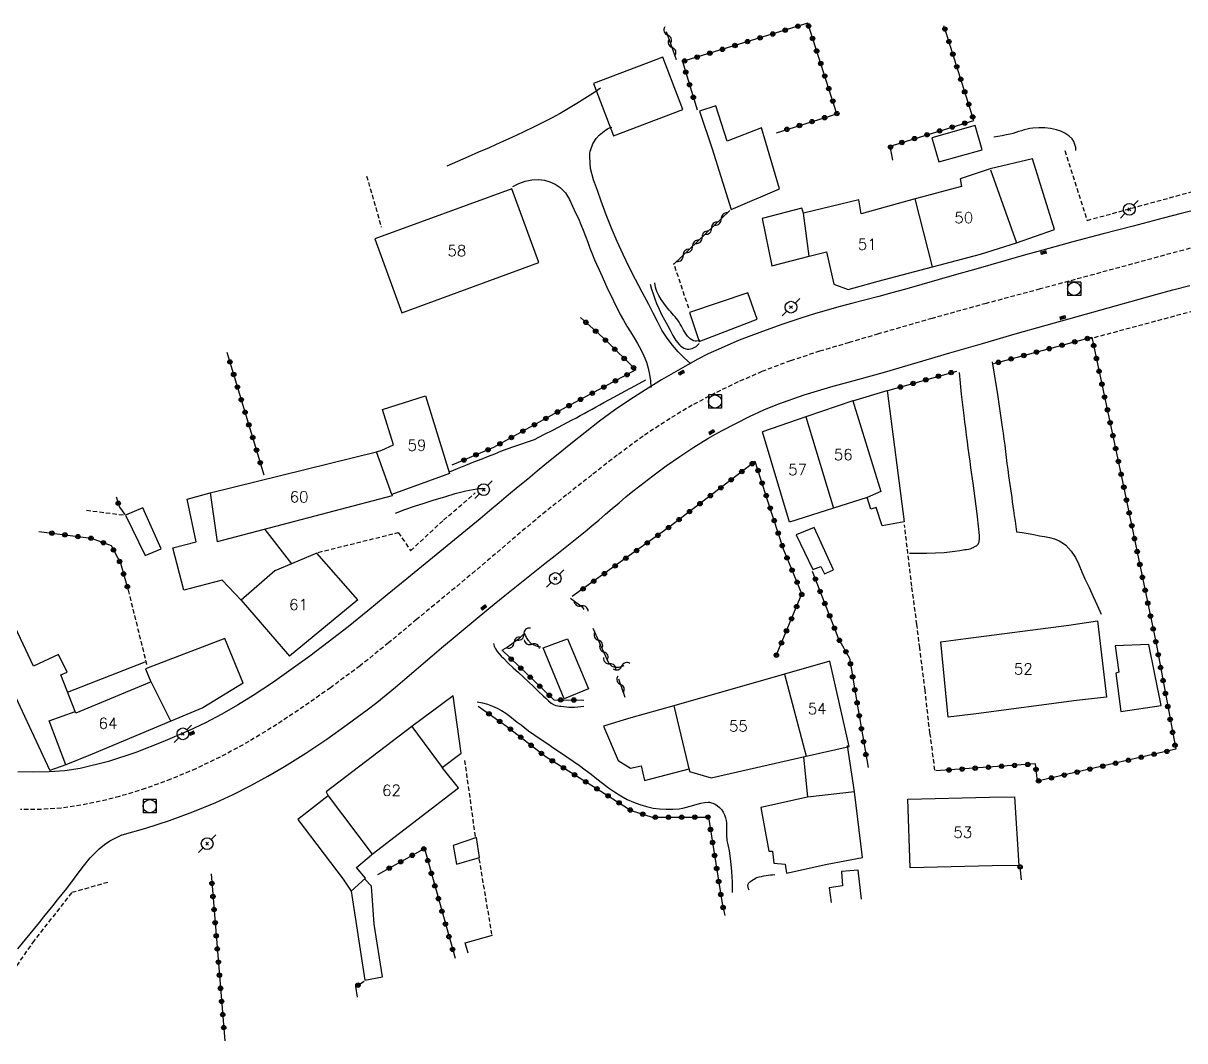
# Model space of a CAD drawing. Header units: millimetres. Extents: x 173000 to 174000, y 130000 to 131001.
# Drawn here: x 173174.1 to 173306.5, y 130869.3 to 130985.3 of the extents above; entities that cross this region are included whole.
import ezdxf
from ezdxf.enums import TextEntityAlignment as Align

# ---------------------------------------------------------------- set-up
doc = ezdxf.new("R2010")
doc.units = ezdxf.units.MM
doc.linetypes.add('DASHED', pattern=[0.75, 0.5, -0.25])
doc.layers.get('0').update_dxf_attribs({"linetype": 'CONTINUOUS'})
for name, color, linetype in [('W0001', 6, 'DASHED'), ('W0008', 7, 'CONTINUOUS'), ('W0014', 7, 'CONTINUOUS'), ('W0017', 7, 'CONTINUOUS'), ('W0101', 7, 'CONTINUOUS'), ('W0104', 1, 'CONTINUOUS'), ('W0112', 1, 'DASHED'), ('W0211', 2, 'CONTINUOUS'), ('W0214', 2, 'CONTINUOUS'), ('W0310', 3, 'CONTINUOUS'), ('W0322', 7, 'CONTINUOUS'), ('W0323', 7, 'CONTINUOUS'), ('W0401', 7, 'CONTINUOUS'), ('W0420', 7, 'CONTINUOUS'), ('W0473', 7, 'CONTINUOUS'), ('W0991', 7, 'CONTINUOUS'), ('W1102', 7, 'CONTINUOUS')]:
    doc.layers.add(name, color=color, linetype=linetype)
doc.styles.get("Standard").update_dxf_attribs({"font": 'romans.shx', "width": 0.85})

# ---------------------------------------------------------------- blocks, each defined once
blk = doc.blocks.new('T401')
for p, q in [((-0.3, 0.3), (0, 0.3)), ((-0.3, -0.25), (-0.3, 0.3)), ((-0.3, 0.15), (0, 0.15)), ((-0.3, 0), (0, 0)), ((0, 0.3), (0, -0.25)), ((-0.3, -0.15), (0, -0.15)), ((-0.3, -0.25), (-0.3, -0.3)), ((-0.3, -0.3), (0, -0.3)), ((0, -0.3), (0, -0.25))]:
    blk.add_line(p, q)
blk = doc.blocks.new('T473')
for p, q in [((-0.166667, 0.166667), (0.166667, -0.166667)), ((-0.166667, -0.166667), (0.166667, 0.166667)), ((0.500001, 0.500001), (1.000002, 1.000002)), ((-1.000002, -1.000002), (-0.500001, -0.500001))]:
    blk.add_line(p, q)
blk.add_ellipse((0, 0), major_axis=(0.471405, 0.471405), ratio=1, start_param=5.4977871438, end_param=11.780972451)
blk = doc.blocks.new('T420')
for p, q in [((0.75, 0.75), (-0.75, 0.75)), ((-0.75, 0.75), (-0.75, -0.75)), ((0.75, 0.75), (0.75, -0.75)), ((0.75, -0.75), (-0.75, -0.75))]:
    blk.add_line(p, q)
blk.add_ellipse((0, 0), major_axis=(-0.53, 0.53), ratio=1, start_param=3.926991, end_param=10.210176)
blk = doc.blocks.new('t323o')
at = {"color": 0, "linetype": 'Continuous'}
for radius in [0.25, 0.15]:
    blk.add_circle((0, 0), radius, dxfattribs=at)
blk = doc.blocks.new('t310o')
at = {"color": 0, "linetype": 'Continuous'}
for centre, start, end in [((-0.5, 0.38), 216.8699, 323.1304), ((0.5, -0.37), 36.8699, 143.1303)]:
    blk.add_arc(centre, 0.625, start, end, dxfattribs=at)
blk = doc.blocks.new('t322o')
at = {"color": 0, "linetype": 'Continuous'}
for radius in [0.25, 0.15]:
    blk.add_circle((0, 0), radius, dxfattribs=at)

msp = doc.modelspace()

# ---------------------------------------------------------------- linework, layer by layer
at = {"layer": 'W0001'}
msp.add_lwpolyline([(173311.49, 130960.82), (173306.38, 130959.45), (173301.28, 130958.06), (173296.18, 130956.68), (173290.03, 130955.01), (173283.87, 130953.36), (173277.72, 130951.66), (173271.59, 130949.89), (173268.25, 130948.9), (173264.9, 130947.91), (173261.57, 130946.83), (173258.3, 130945.59), (173255.61, 130944.41), (173252.96, 130943.14), (173250.38, 130941.75), (173247.85, 130940.26), (173244.78, 130938.24), (173241.83, 130936.06), (173238.93, 130933.81), (173236.06, 130931.54), (173234.29, 130930.14), (173232.54, 130928.71), (173230.81, 130927.26), (173229.09, 130925.8), (173227.37, 130924.34), (173225.65, 130922.88), (173223.92, 130921.43), (173222.18, 130919.99), (173218.96, 130917.34), (173215.76, 130914.67), (173212.51, 130912.05), (173209.16, 130909.56), (173206.12, 130907.43), (173203.02, 130905.37), (173199.85, 130903.42), (173196.57, 130901.65), (173193.79, 130900.32), (173190.94, 130899.12), (173188.04, 130898.06), (173185.09, 130897.16), (173182.91, 130896.61), (173180.7, 130896.16), (173178.46, 130895.84), (173176.21, 130895.68), (173173.83, 130895.69)], dxfattribs=at)
at = {"layer": 'W0008'}
msp.add_lwpolyline([(173173.51, 130879.81), (173174.92, 130881.52), (173175.45, 130882.16), (173175.97, 130882.8), (173176.49, 130883.45), (173177, 130884.1), (173177.52, 130884.75), (173178.04, 130885.39), (173178.55, 130886.04), (173179.08, 130886.68), (173179.96, 130887.83), (173180.83, 130889.01), (173181.75, 130890.16), (173182.79, 130891.19), (173183.38, 130891.67), (173184.01, 130892.09), (173184.68, 130892.46), (173185.37, 130892.77)], dxfattribs=at)
at = {"layer": 'W0014'}
for points in [[(173308.11, 130964.12), (173306.09, 130963.61), (173304.07, 130963.09), (173300.64, 130962.19), (173297.2, 130961.29), (173293.76, 130960.38), (173290.33, 130959.45), (173288.36, 130958.9), (173286.39, 130958.34), (173284.42, 130957.78), (173282.45, 130957.21), (173280.48, 130956.65), (173278.52, 130956.08), (173276.55, 130955.52), (173274.57, 130954.96), (173273.11, 130954.56), (173271.64, 130954.17), (173270.17, 130953.78), (173268.7, 130953.4), (173267.23, 130953.01), (173265.77, 130952.6), (173264.31, 130952.18), (173262.85, 130951.72), (173260.46, 130950.92), (173258.09, 130950.07), (173255.73, 130949.16), (173253.41, 130948.17), (173252.21, 130947.61), (173251.03, 130947), (173249.87, 130946.36), (173248.72, 130945.71), (173246.88, 130944.64), (173245.06, 130943.53), (173243.27, 130942.39), (173241.5, 130941.2), (173239.81, 130939.96), (173238.16, 130938.67), (173236.53, 130937.35), (173234.91, 130936.03), (173233.81, 130935.14), (173232.71, 130934.24), (173231.62, 130933.34), (173230.54, 130932.44), (173229.45, 130931.53), (173228.37, 130930.63), (173227.28, 130929.72), (173226.19, 130928.82), (173224.1, 130927.1), (173222.02, 130925.38), (173219.93, 130923.67), (173217.83, 130921.96), (173215.61, 130920.14), (173213.39, 130918.32), (173211.15, 130916.51), (173208.88, 130914.75), (173206.79, 130913.17), (173204.68, 130911.62), (173202.53, 130910.1), (173200.33, 130908.67), (173198.56, 130907.58), (173196.75, 130906.54), (173194.91, 130905.57), (173193.03, 130904.68), (173190.02, 130903.38), (173186.96, 130902.17), (173183.83, 130901.14), (173180.63, 130900.35), (173178.86, 130900.09), (173177.07, 130899.96), (173175.29, 130899.94), (173173.51, 130899.98)], [(173185.39, 130892.77), (173188.11, 130893.55), (173190.79, 130894.43), (173193.44, 130895.4), (173196.06, 130896.48), (173198.07, 130897.4), (173200.05, 130898.4), (173201.99, 130899.47), (173203.9, 130900.59), (173206.33, 130902.1), (173208.71, 130903.69), (173211.05, 130905.35), (173213.34, 130907.05), (173214.43, 130907.89), (173215.51, 130908.75), (173216.56, 130909.63), (173217.61, 130910.52), (173218.66, 130911.42), (173219.7, 130912.32), (173220.75, 130913.21), (173221.8, 130914.09), (173223.6, 130915.6), (173225.4, 130917.1), (173227.2, 130918.6), (173229.01, 130920.08), (173230.15, 130921), (173231.29, 130921.91), (173232.44, 130922.82), (173233.59, 130923.72), (173234.74, 130924.62), (173235.89, 130925.53), (173237.03, 130926.44), (173238.17, 130927.36), (173238.95, 130928.01), (173239.73, 130928.67), (173240.5, 130929.33), (173241.26, 130929.99), (173242.04, 130930.65), (173242.81, 130931.3), (173243.6, 130931.95), (173244.39, 130932.58), (173245.9, 130933.72), (173247.42, 130934.84), (173248.97, 130935.92), (173250.55, 130936.97), (173251.34, 130937.47), (173252.15, 130937.96), (173252.96, 130938.42), (173253.79, 130938.87), (173255.35, 130939.69), (173256.92, 130940.48), (173258.52, 130941.23), (173260.15, 130941.9), (173263.15, 130942.95), (173266.19, 130943.85), (173269.25, 130944.68), (173272.3, 130945.54), (173276.02, 130946.64), (173279.74, 130947.73), (173283.46, 130948.81), (173287.19, 130949.89), (173290.71, 130950.89), (173294.24, 130951.89), (173297.77, 130952.88), (173301.3, 130953.86), (173303.23, 130954.38), (173305.16, 130954.9), (173307.09, 130955.41)]]:
    msp.add_lwpolyline(points, dxfattribs=at)
at = {"layer": 'W0017'}
for points in [[(173239.93, 130977.91), (173239.04, 130977.3), (173238.13, 130976.71), (173237.22, 130976.14), (173236.29, 130975.58), (173235.33, 130975.03), (173234.35, 130974.5), (173233.36, 130973.99), (173232.37, 130973.49), (173231.09, 130972.88), (173229.81, 130972.28), (173228.52, 130971.7), (173227.23, 130971.12), (173226.03, 130970.59), (173224.82, 130970.06), (173223.62, 130969.54), (173222.41, 130969.03)], [(173250.21, 130946.49), (173249.47, 130947.15), (173248.77, 130947.86), (173248.12, 130948.61), (173247.52, 130949.39), (173246.92, 130950.32), (173246.4, 130951.29), (173245.92, 130952.27), (173245.43, 130953.25), (173244.67, 130954.66), (173243.92, 130956.08), (173243.19, 130957.51), (173242.49, 130958.95), (173241.81, 130960.44), (173241.16, 130961.95), (173240.55, 130963.47), (173240, 130965.01), (173239.57, 130966.23), (173239.14, 130967.46), (173238.8, 130968.74), (173238.69, 130970.06), (173238.7, 130970.28), (173238.72, 130970.5), (173238.76, 130970.72), (173238.81, 130970.93), (173238.88, 130971.14), (173238.96, 130971.34), (173239.05, 130971.54), (173239.16, 130971.73), (173239.44, 130972.15), (173239.77, 130972.53), (173240.14, 130972.86), (173240.54, 130973.16), (173240.7, 130973.26), (173240.87, 130973.35), (173241.04, 130973.42), (173241.22, 130973.47)], [(173229.93, 130966.68), (173230.61, 130967.05), (173231.33, 130967.31), (173232.09, 130967.45), (173232.86, 130967.48), (173233.52, 130967.41), (173234.16, 130967.23), (173234.77, 130966.96), (173235.33, 130966.59), (173235.92, 130965.96), (173236.38, 130965.22), (173236.74, 130964.45), (173237.09, 130963.7), (173237.4, 130963.05), (173237.69, 130962.38), (173237.95, 130961.71), (173238.21, 130961.03), (173238.46, 130960.36), (173238.71, 130959.68), (173238.97, 130959.01), (173239.25, 130958.34), (173239.95, 130956.77), (173240.66, 130955.21), (173241.4, 130953.66), (173242.16, 130952.12), (173242.53, 130951.44), (173242.92, 130950.77), (173243.33, 130950.11), (173243.74, 130949.45), (173244.14, 130948.78), (173244.51, 130948.1), (173244.86, 130947.4), (173245.15, 130946.67), (173245.36, 130945.97), (173245.52, 130945.26), (173245.63, 130944.53), (173245.67, 130943.8)], [(173284.58, 130946.72), (173284.88, 130944.86), (173285.16, 130943), (173285.44, 130941.13), (173285.71, 130939.27), (173285.8, 130938.58), (173285.9, 130937.89), (173285.99, 130937.19), (173286.07, 130936.5), (173286.16, 130935.81), (173286.25, 130935.11), (173286.34, 130934.42), (173286.44, 130933.73), (173286.5, 130933.23), (173286.57, 130932.74), (173286.64, 130932.24), (173286.72, 130931.74), (173286.79, 130931.25), (173286.86, 130930.75), (173286.93, 130930.26), (173287, 130929.76), (173287.08, 130929.15), (173287.17, 130928.55), (173287.25, 130927.94), (173287.33, 130927.34)], [(173275.14, 130924.9), (173276.13, 130924.88), (173277.12, 130924.89), (173278.12, 130924.93), (173279.11, 130924.99), (173279.7, 130925.05), (173280.29, 130925.12), (173280.87, 130925.2), (173281.46, 130925.3), (173281.65, 130925.33), (173281.85, 130925.36), (173282.04, 130925.4), (173282.23, 130925.46), (173282.3, 130925.49), (173282.38, 130925.53), (173282.44, 130925.56), (173282.51, 130925.6), (173282.6, 130925.64), (173282.68, 130925.68), (173282.77, 130925.73), (173282.84, 130925.79), (173282.88, 130925.83), (173282.92, 130925.87), (173282.95, 130925.92), (173282.98, 130925.96), (173283.01, 130926.01), (173283.04, 130926.06), (173283.06, 130926.11), (173283.08, 130926.17), (173283.13, 130926.53), (173283.12, 130926.9), (173283.07, 130927.27), (173283.03, 130927.62), (173282.86, 130929.38), (173282.63, 130931.13), (173282.38, 130932.87), (173282.14, 130934.62), (173282.04, 130935.37), (173281.94, 130936.11), (173281.84, 130936.86), (173281.74, 130937.6), (173281.64, 130938.35), (173281.55, 130939.09), (173281.45, 130939.84), (173281.36, 130940.59), (173281.22, 130941.81), (173281.08, 130943.04), (173280.95, 130944.27), (173280.82, 130945.5)], [(173222.72, 130934.18), (173223.64, 130934.55), (173224.57, 130934.92), (173225.5, 130935.29), (173226.43, 130935.65), (173227.14, 130935.94), (173227.86, 130936.23), (173228.57, 130936.51), (173229.29, 130936.78), (173230.06, 130937.06), (173230.84, 130937.34), (173231.61, 130937.6), (173232.39, 130937.86)], [(173216.54, 130929.45), (173217.63, 130929.86), (173218.73, 130930.25), (173219.84, 130930.61), (173220.95, 130930.96), (173222.16, 130931.32), (173223.37, 130931.68), (173224.59, 130932), (173225.84, 130932.23), (173226.07, 130932.25), (173226.31, 130932.26), (173226.54, 130932.26), (173226.78, 130932.25)], [(173287.33, 130927.34), (173287.99, 130927.25), (173288.65, 130927.15), (173289.3, 130927.03), (173289.96, 130926.89), (173290.52, 130926.78), (173291.09, 130926.68), (173291.65, 130926.53), (173292.19, 130926.31), (173292.58, 130926.07), (173292.95, 130925.79), (173293.28, 130925.48), (173293.58, 130925.13), (173294.06, 130924.39), (173294.44, 130923.59), (173294.77, 130922.78), (173295.13, 130921.98), (173295.6, 130920.98), (173296.08, 130919.97), (173296.54, 130918.96), (173297, 130917.95)], [(173227.74, 130914.61), (173227.77, 130914.45), (173227.82, 130914.28), (173227.88, 130914.13), (173227.95, 130913.98), (173228.14, 130913.68), (173228.37, 130913.42), (173228.61, 130913.17), (173228.85, 130912.92), (173229.4, 130912.36), (173229.98, 130911.82), (173230.57, 130911.29), (173231.15, 130910.76), (173231.71, 130910.23), (173232.27, 130909.69), (173232.83, 130909.17), (173233.4, 130908.64), (173233.69, 130908.37), (173233.98, 130908.08), (173234.29, 130907.8), (173234.65, 130907.59), (173234.84, 130907.52), (173235.04, 130907.49), (173235.25, 130907.47), (173235.45, 130907.45), (173235.74, 130907.41), (173236.03, 130907.38), (173236.32, 130907.36), (173236.62, 130907.35), (173236.97, 130907.36), (173237.33, 130907.37), (173237.68, 130907.4), (173238.03, 130907.45)], [(173225.86, 130907.94), (173226.46, 130907.83), (173227.04, 130907.67), (173227.61, 130907.46), (173228.16, 130907.21), (173228.65, 130906.95), (173229.12, 130906.65), (173229.57, 130906.33), (173230, 130905.99), (173230.43, 130905.65), (173230.86, 130905.31), (173231.29, 130904.97), (173231.73, 130904.65), (173232.45, 130904.15), (173233.17, 130903.65), (173233.9, 130903.16), (173234.62, 130902.66), (173235.35, 130902.17), (173236.07, 130901.68), (173236.79, 130901.18), (173237.51, 130900.68), (173238.19, 130900.2), (173238.85, 130899.69), (173239.5, 130899.18), (173240.16, 130898.67), (173240.83, 130898.16), (173241.52, 130897.68), (173242.23, 130897.23), (173242.96, 130896.83), (173243.67, 130896.5), (173244.4, 130896.23), (173245.15, 130896.01), (173245.92, 130895.84), (173246.66, 130895.75), (173247.41, 130895.71), (173248.16, 130895.72), (173248.9, 130895.77), (173249.32, 130895.83), (173249.74, 130895.93), (173250.14, 130896.05), (173250.55, 130896.17), (173250.95, 130896.29), (173251.37, 130896.4), (173251.79, 130896.47), (173252.21, 130896.5), (173252.34, 130896.5), (173252.47, 130896.48), (173252.59, 130896.45), (173252.71, 130896.41), (173252.99, 130896.27), (173253.26, 130896.11), (173253.5, 130895.91), (173253.72, 130895.68), (173253.91, 130895.39), (173254.05, 130895.07), (173254.15, 130894.74), (173254.23, 130894.41), (173254.28, 130894.15), (173254.3, 130893.89), (173254.3, 130893.63), (173254.29, 130893.36), (173254.28, 130893.1), (173254.28, 130892.84), (173254.28, 130892.58), (173254.31, 130892.32), (173254.33, 130892.15), (173254.36, 130891.98), (173254.4, 130891.82), (173254.44, 130891.65), (173254.48, 130891.49), (173254.52, 130891.32), (173254.56, 130891.15), (173254.59, 130890.98), (173254.73, 130889.8), (173254.84, 130888.6), (173254.91, 130887.41), (173254.94, 130886.21)], [(173256.87, 130886.47), (173256.78, 130886.64), (173256.74, 130886.81), (173256.73, 130887), (173256.77, 130887.18), (173256.8, 130887.24), (173256.83, 130887.3), (173256.87, 130887.35), (173256.92, 130887.4), (173256.97, 130887.44), (173257.02, 130887.48), (173257.07, 130887.51), (173257.12, 130887.55), (173257.27, 130887.66), (173257.42, 130887.75), (173257.57, 130887.84), (173257.73, 130887.91), (173257.99, 130887.99), (173258.26, 130888.05), (173258.52, 130888.1), (173258.79, 130888.14), (173259.04, 130888.18), (173259.28, 130888.21), (173259.53, 130888.24), (173259.78, 130888.26)]]:
    msp.add_lwpolyline(points, dxfattribs=at)
at = {"layer": 'W0101'}
for points in [[(173284.35, 130968.72), (173280.92, 130967.57), (173281.06, 130966.7), (173275.79, 130965.27)], [(173284.39, 130968.61), (173287.33, 130960.29)], [(173275.79, 130965.27), (173269.62, 130963.58), (173269.36, 130965.18), (173263.07, 130963.67)], [(173263.7, 130958.77), (173263.07, 130963.67)], [(173283.22, 130958.98), (173287.33, 130960.27)], [(173263.7, 130958.77), (173265.67, 130959.24), (173266.5, 130955.57), (173268.14, 130954.96)], [(173277.78, 130957.55), (173283.22, 130958.98)], [(173271.57, 130955.92), (173277.78, 130957.55)], [(173268.14, 130954.96), (173271.57, 130955.92)], [(173214.38, 130936.46), (173215.01, 130936.62), (173216.33, 130937.23), (173215.08, 130941.27), (173219.97, 130942.82), (173222.72, 130933.96), (173216.14, 130931.59)], [(173268.68, 130942.25), (173263.32, 130940.42)], [(173268.68, 130942.25), (173271.87, 130931.94), (173270.32, 130931.24)], [(173263.32, 130940.42), (173258.37, 130938.73)], [(173266.46, 130930.01), (173261.45, 130928.42), (173258.37, 130938.73)], [(173195.42, 130931.76), (173214.38, 130936.46)], [(173195.42, 130931.76), (173196.22, 130926.17)], [(173216.14, 130931.59), (173216.16, 130931.45), (173196.22, 130926.17)], [(173270.32, 130931.24), (173266.46, 130930.01)], [(173212.26, 130919.57), (173207.59, 130924.9), (173202.8, 130922.88), (173198.97, 130919.52), (173204.47, 130913.15)], [(173212.26, 130919.57), (173204.47, 130913.15)], [(173266.05, 130912.57), (173260.9, 130911.1)], [(173263.37, 130901.74), (173268.28, 130902.87), (173266.05, 130912.57)], [(173260.9, 130911.1), (173248.27, 130907.49)], [(173188.71, 130910.24), (173180.11, 130906.67), (173180.04, 130906.84)], [(173190.94, 130905.73), (173188.71, 130910.24)], [(173178.98, 130900.75), (173177.08, 130905.8), (173180.04, 130906.84)], [(173248.27, 130907.49), (173250.05, 130900)], [(173190.94, 130905.73), (173181.99, 130902)], [(173218.42, 130905.12), (173208.67, 130897.7)], [(173218.42, 130905.12), (173221.89, 130900.45)], [(173181.99, 130902), (173178.98, 130900.75)], [(173250.05, 130900), (173252.54, 130899.27), (173263.37, 130901.74)], [(173213.9, 130890.58), (173223.73, 130898.15), (173221.89, 130900.45)], [(173208.67, 130897.7), (173208.88, 130897.25)], [(173208.88, 130897.25), (173213.9, 130890.58)]]:
    msp.add_lwpolyline(points, dxfattribs=at)
for points in [[(173217.27, 130952.31), (173232.91, 130958.04), (173229.83, 130966.44), (173214.19, 130960.71), (173217.27, 130952.31)], [(173278.71, 130914.77), (173281.57, 130915.15), (173293.29, 130916.68), (173296.58, 130917.19), (173297.59, 130908.48), (173294.19, 130908.1), (173282.72, 130906.6), (173279.55, 130906.2)], [(173274.95, 130896.85), (173284.27, 130897.09), (173287.09, 130897.11), (173287.61, 130889.31), (173284.56, 130889.24), (173275.23, 130889.03)]]:
    msp.add_lwpolyline(points, close=True, dxfattribs=at)
at = {"layer": 'W0104'}
for points in [[(173239.13, 130978.45), (173241.41, 130972.46), (173249.29, 130975.46), (173247.01, 130981.45), (173239.13, 130978.45)], [(173251.21, 130975.3), (173252.64, 130970.98), (173254.8, 130964.07), (173260.34, 130966.42), (173258.27, 130973.4), (173254.35, 130971.87), (173253.06, 130975.89)], [(173278.47, 130969.5), (173283.41, 130970.88), (173282.63, 130973.64), (173277.7, 130972.26), (173278.47, 130969.5)], [(173251.18, 130949.04), (173257.76, 130951.58), (173256.72, 130954.58), (173250.08, 130952.35)], [(173185.79, 130929.22), (173188.03, 130924.64), (173189.86, 130925.39), (173187.74, 130930.07)], [(173236.17, 130915.13), (173238.57, 130909.44), (173235.77, 130908.29), (173233.38, 130914.12)], [(173298.6, 130914.33), (173299, 130911.32), (173298.67, 130911.23), (173299.24, 130906.86), (173303.84, 130907.52), (173302.41, 130914.47)], [(173223.49, 130889.46), (173226.12, 130890.21), (173225.77, 130892.49), (173223.11, 130891.59)]]:
    msp.add_lwpolyline(points, close=True, dxfattribs=at)
for points in [[(173291.65, 130961.8), (173289.16, 130969.83), (173284.35, 130968.72)], [(173263.07, 130963.67), (173262.85, 130964.21), (173258.35, 130963.04), (173259.45, 130957.66), (173259.4, 130957.61)], [(173287.33, 130960.27), (173291.65, 130961.8)], [(173287.33, 130960.27), (173287.33, 130960.29)], [(173259.45, 130957.66), (173263.7, 130958.77)], [(173268.68, 130942.25), (173272.58, 130943.45)], [(173272.58, 130943.45), (173274.55, 130928.47), (173272.01, 130928.02), (173271.33, 130930.09), (173270.72, 130929.9), (173270.32, 130931.24)], [(173198.97, 130919.52), (173196.79, 130921.8), (173192.42, 130920.69), (173191.17, 130925.49), (173193.85, 130926.17), (173192.82, 130931.05), (173195.42, 130931.76)], [(173201.66, 130927.61), (173204.71, 130923.68)], [(173262.22, 130926.99), (173262.24, 130926.99), (173264.12, 130923.04), (173265.04, 130923.39), (173265.46, 130922.55), (173266.47, 130922.99), (173264.29, 130927.81), (173262.24, 130926.99)], [(173180.04, 130906.84), (173178.4, 130911.02), (173179.12, 130911.32), (173178.16, 130913.34), (173175.3, 130912.03), (173172.34, 130918.32), (173169.19, 130916.77), (173172.97, 130909.09), (173177.17, 130900.14)], [(173199.2, 130910.08), (173197.11, 130915.17), (173188.07, 130911.72), (173188.66, 130910.24), (173188.71, 130910.24)], [(173179.17, 130909.05), (173188.03, 130912.52)], [(173199.2, 130910.08), (173194.58, 130907.28)], [(173223.11, 130908.62), (173218.42, 130905.12)], [(173221.89, 130900.45), (173224.05, 130902.09), (173223.11, 130908.62)], [(173194.58, 130907.28), (173190.94, 130905.73)], [(173248.27, 130907.49), (173243.36, 130906.13), (173240.26, 130905.19), (173241.93, 130901.27), (173243.34, 130900.38), (173244.56, 130900.64), (173244.93, 130898.99), (173250.01, 130900.31), (173250.05, 130900)], [(173263.06, 130901.67), (173263.51, 130897.09), (173258.18, 130895.91), (173259.12, 130890.94), (173259.54, 130890.94), (173259.68, 130889.57), (173260.98, 130889.43), (173261.12, 130888.4), (173265.77, 130889.43), (173269.78, 130890.21), (173268.89, 130897.7), (173268.09, 130902.96)], [(173178.98, 130900.75), (173177.17, 130900.14)], [(173268.89, 130897.7), (173263.51, 130897.09)], [(173208.88, 130897.25), (173205.41, 130894.55), (173210.6, 130887.72), (173211.49, 130886.38), (173213.13, 130887.86), (173212.12, 130889.06), (173213.81, 130890.51), (173213.9, 130890.58)], [(173269.67, 130885.47), (173269.29, 130888.77), (173267.39, 130888.61), (173267.5, 130886.97), (173266, 130886.73)], [(173211.49, 130886.38), (173213.06, 130876.21), (173215.08, 130876.61), (173214.12, 130882.6), (173213.81, 130886.92), (173213.06, 130887.72)], [(173266, 130886.73), (173266.23, 130885.06)], [(173224.83, 130879.31), (173224.48, 130880.48), (173227.6, 130881.35)]]:
    msp.add_lwpolyline(points, dxfattribs=at)
at = {"layer": 'W0112'}
for points in [[(173292.85, 130970.79), (173295.38, 130962.83), (173310.18, 130966.89)], [(173213.26, 130967.89), (173214.94, 130962.05)], [(173249.98, 130952.82), (173248.29, 130957.9)], [(173310.42, 130953.27), (173295.81, 130949.35)], [(173216.87, 130927.25), (173218.28, 130925.18), (173222.01, 130928.66), (173225.63, 130931.76)], [(173181.32, 130929.79), (173185.75, 130929.22)], [(173278.03, 130900.17), (173277.51, 130904.23), (173277.46, 130904.37), (173276.92, 130909.28), (173276.31, 130914.09), (173275.98, 130916.77), (173275.4, 130921.12), (173274.57, 130928.12)], [(173207.75, 130924.99), (173216.87, 130927.25)], [(173186.08, 130920.69), (173188.21, 130912.1)], [(173224.43, 130901.27), (173225.63, 130892.6)], [(173226.07, 130890.04), (173227.51, 130881.45)], [(173183.75, 130887.37), (173179.64, 130886.19), (173175.37, 130880.74), (173172.97, 130877.31), (173171.75, 130876.3)]]:
    msp.add_lwpolyline(points, dxfattribs=at)
at = {"layer": 'W0211'}
for points in [[(173294.09, 130970.79), (173294.08, 130971.14), (173294, 130971.49), (173293.86, 130971.81), (173293.67, 130972.11), (173293.29, 130972.48), (173292.85, 130972.77), (173292.37, 130972.99), (173291.88, 130973.16), (173291.22, 130973.32), (173290.55, 130973.39), (173289.88, 130973.39), (173289.21, 130973.35), (173288.87, 130973.31), (173288.54, 130973.24), (173288.22, 130973.15), (173287.9, 130973.05), (173287.58, 130972.95), (173287.27, 130972.85), (173286.95, 130972.75), (173286.62, 130972.67), (173286.16, 130972.57), (173285.69, 130972.48), (173285.22, 130972.39), (173284.74, 130972.32)], [(173251.21, 130949.18), (173251.04, 130949.12), (173250.87, 130949.08), (173250.7, 130949.08), (173250.52, 130949.11), (173250.32, 130949.2), (173250.14, 130949.34), (173249.99, 130949.49), (173249.84, 130949.65), (173249.68, 130949.86), (173249.53, 130950.08), (173249.39, 130950.31), (173249.27, 130950.55), (173249.15, 130950.78), (173249.02, 130951.01), (173248.89, 130951.24), (173248.74, 130951.46), (173248.59, 130951.66), (173248.43, 130951.85), (173248.26, 130952.04), (173248.09, 130952.23), (173247.93, 130952.41), (173247.76, 130952.6), (173247.6, 130952.79), (173247.45, 130952.99), (173247.14, 130953.4), (173246.85, 130953.82), (173246.57, 130954.26), (173246.34, 130954.73), (173246.25, 130954.96), (173246.18, 130955.21), (173246.14, 130955.46), (173246.11, 130955.71)]]:
    msp.add_lwpolyline(points, dxfattribs=at)
at = {"layer": 'W0214'}
for points in [[(173245.59, 130955.57), (173245.74, 130955), (173245.92, 130954.44), (173246.11, 130953.89), (173246.32, 130953.34), (173246.59, 130952.71), (173246.89, 130952.09), (173247.21, 130951.48), (173247.54, 130950.87), (173247.85, 130950.3), (173248.15, 130949.72), (173248.5, 130949.15), (173248.93, 130948.64), (173249.08, 130948.5), (173249.25, 130948.37), (173249.43, 130948.27), (173249.63, 130948.2), (173249.81, 130948.17), (173250, 130948.17), (173250.18, 130948.19), (173250.36, 130948.24), (173250.59, 130948.34), (173250.81, 130948.47), (173251.01, 130948.63), (173251.18, 130948.81)], [(173232.39, 130937.86), (173233.48, 130938.41), (173234.56, 130938.96), (173235.64, 130939.53), (173236.71, 130940.09), (173237.17, 130940.34), (173237.62, 130940.58), (173238.06, 130940.83), (173238.51, 130941.08), (173238.96, 130941.32), (173239.41, 130941.57), (173239.86, 130941.82), (173240.31, 130942.07), (173241.5, 130942.72), (173242.7, 130943.37), (173243.9, 130944.02), (173245.1, 130944.67)]]:
    msp.add_lwpolyline(points, dxfattribs=at)
at = {"layer": 'W0310'}
for points in [[(173248.6, 130981.13), (173247.46, 130984.32)], [(173254.68, 130963.96), (173248.25, 130957.8)], [(173236.5, 130919.75), (173237.82, 130918.79), (173238.01, 130918.49)], [(173239.06, 130916.35), (173240.85, 130912.4), (173241.22, 130912.03), (173241.55, 130911.91), (173242.04, 130911.91), (173242.63, 130912.1)], [(173231.29, 130915.76), (173230.93, 130915.43), (173230.57, 130915.11), (173230.19, 130914.81), (173229.81, 130914.52), (173229.56, 130914.34), (173229.31, 130914.18), (173229.06, 130914.03), (173228.8, 130913.88)], [(173233.12, 130914.19), (173232.93, 130914.23), (173232.74, 130914.27), (173232.55, 130914.33), (173232.37, 130914.4), (173232.28, 130914.44), (173232.19, 130914.48), (173232.1, 130914.53), (173232.02, 130914.59), (173231.95, 130914.64), (173231.89, 130914.71), (173231.83, 130914.78), (173231.78, 130914.85), (173231.7, 130914.95), (173231.63, 130915.05), (173231.56, 130915.16), (173231.5, 130915.27), (173231.44, 130915.39), (173231.38, 130915.51), (173231.33, 130915.63), (173231.29, 130915.76)], [(173241.97, 130910.57), (173242.68, 130908.5)]]:
    msp.add_lwpolyline(points, dxfattribs=at)
at = {"layer": 'W0322'}
msp.add_lwpolyline([(173237.65, 130951.77), (173240.52, 130949.16), (173243.95, 130945.78), (173235.99, 130941.53), (173227.72, 130936.95), (173222.97, 130934.93)], dxfattribs=at)
at = {"layer": 'W0323'}
for points in [[(173259.97, 130972.83), (173266.87, 130974.97), (173263.54, 130985.31), (173249.28, 130980.94), (173250.92, 130975.42)], [(173273.24, 130969.71), (173272.95, 130971.31), (173282.47, 130974.22), (173279.15, 130984.72), (173279.05, 130985.02)], [(173284.74, 130946.51), (173295.92, 130949.51), (173299.28, 130933.8), (173303.25, 130914.61), (173305.48, 130902.54), (173289.72, 130898.9), (173289.49, 130900.87), (173278.14, 130900.07)], [(173201.58, 130933.78), (173197.36, 130947.76)], [(173272.67, 130943.43), (173280.52, 130945.66)], [(173259.87, 130913.04), (173262.88, 130920.25), (173260.76, 130925.34), (173259.05, 130930.72), (173257.55, 130935.35), (173247.75, 130927.86), (173236.71, 130919.94)], [(173184.73, 130931.31), (173185.09, 130930.14), (173185.72, 130929.31)], [(173175.9, 130927.38), (173181.87, 130926.59), (173184.15, 130925.77), (173185.21, 130923.77), (173186.1, 130920.69)], [(173264.05, 130922.85), (173267.06, 130915.13), (173268.3, 130912.94), (173269.29, 130907.05), (173270.42, 130900.45)], [(173228.66, 130913.86), (173234.62, 130908.17), (173238.03, 130908.15)], [(173225.98, 130907.45), (173229.22, 130905.17), (173233.71, 130901.67), (173239.11, 130898.29), (173243.41, 130895.56), (173245.8, 130894.79), (173248.74, 130894.79), (173252.24, 130894.81), (173253.79, 130884.95), (173254.09, 130883.61)], [(173214.54, 130888.26), (173219.85, 130891.22), (173223.34, 130878.72)], [(173195.54, 130888.35), (173197.1, 130869.31)], [(173287.9, 130887.64), (173287.75, 130889.15)], [(173212.23, 130874.3), (173212.03, 130875.5), (173212.99, 130876.09)]]:
    msp.add_lwpolyline(points, dxfattribs=at)
at = {"layer": 'W1102'}
for points in [[(173277.78, 130957.55), (173275.79, 130965.27)], [(173263.32, 130940.42), (173266.46, 130930.01)], [(173216.14, 130931.59), (173214.38, 130936.46)], [(173260.9, 130911.1), (173263.37, 130901.74)]]:
    msp.add_lwpolyline(points, dxfattribs=at)

# ---------------------------------------------------------------- block references
at = {"layer": 'W0310'}
for p, rotation in [((173247.59, 130983.95), 109.6424081809582), ((173248.09, 130982.54), 109.6424081809582), ((173253.67, 130962.99), 223.7170697558944), ((173252.58, 130961.95), 223.7170697558944), ((173251.5, 130960.91), 223.7170697558944), ((173249.33, 130958.84), 223.7170697558944), ((173250.41, 130959.88), 223.7170697558944), ((173237.71, 130918.87), 323.7901370260756), ((173231.19, 130915.67), 223.0529411575865), ((173239.68, 130914.98), 294.3406890022869), ((173230.05, 130914.7), 217.0920199234226), ((173232.1, 130914.53), 150.6917931723773), ((173240.3, 130913.62), 294.3406890022869), ((173240.97, 130912.28), 314.9996188298465), ((173242.33, 130912), 17.7442007292256), ((173242.2, 130909.92), 288.8243126571567)]:
    msp.add_blockref('t310o', p, dxfattribs=dict(at, rotation=rotation))
at = {"layer": 'W0322'}
for p, rotation in [((173238.26, 130951.21), 317.7025311076768), ((173239.37, 130950.2), 317.7025311076768), ((173240.48, 130949.19), 317.7025311076768), ((173241.55, 130948.14), 315.3947340988703), ((173242.62, 130947.09), 315.3947340988703), ((173242.95, 130945.24), 208.098394711683), ((173243.69, 130946.03), 315.3947340988703), ((173240.3, 130943.83), 208.098394711683), ((173241.62, 130944.54), 208.098394711683), ((173237.65, 130942.42), 208.098394711683), ((173238.98, 130943.12), 208.098394711683), ((173235.02, 130940.99), 208.9850464714904), ((173236.33, 130941.71), 208.098394711683), ((173232.39, 130939.54), 208.9850464714904), ((173233.7, 130940.26), 208.9850464714904), ((173231.08, 130938.81), 208.9850464714904), ((173228.46, 130937.36), 208.9850464714904), ((173229.77, 130938.08), 208.9850464714904), ((173224.35, 130935.51), 203.0611136288804), ((173225.73, 130936.1), 203.0611136288804), ((173227.11, 130936.69), 203.0611136288804)]:
    msp.add_blockref('t322o', p, dxfattribs=dict(at, rotation=rotation))
at = {"layer": 'W0323'}
for p, rotation in [((173260.98, 130984.52), 197.035971907462), ((173262.42, 130984.96), 197.035971907462), ((173263.64, 130984.99), 107.8859006537884), ((173279.18, 130984.64), 107.506759434581), ((173256.68, 130983.21), 197.035971907462), ((173258.11, 130983.64), 197.035971907462), ((173259.55, 130984.08), 197.035971907462), ((173264.1, 130983.56), 107.8859006537884), ((173279.63, 130983.21), 107.506759434581), ((173252.38, 130981.89), 197.035971907462), ((173253.81, 130982.33), 197.035971907462), ((173255.25, 130982.77), 197.035971907462), ((173264.56, 130982.14), 107.8859006537884), ((173249.51, 130981.01), 197.035971907462), ((173250.94, 130981.45), 197.035971907462), ((173265.02, 130980.71), 107.8859006537884), ((173280.08, 130981.78), 107.506759434581), ((173249.64, 130979.73), 286.5869314028402), ((173265.48, 130979.28), 107.8859006537884), ((173280.53, 130980.35), 107.506759434581), ((173250.07, 130978.29), 286.5869314028402), ((173280.98, 130978.92), 107.506759434581), ((173250.5, 130976.86), 286.5869314028402), ((173265.94, 130977.85), 107.8859006537884), ((173281.43, 130977.49), 107.506759434581), ((173266.4, 130976.43), 107.8859006537884), ((173281.89, 130976.06), 107.506759434581), ((173264.03, 130974.09), 17.19812998424331), ((173265.47, 130974.54), 17.19812998424331), ((173266.86, 130975), 107.8859006537884), ((173281.44, 130973.91), 17.02275783401289), ((173282.34, 130974.63), 107.506759434581), ((173261.17, 130973.21), 17.19812998424331), ((173262.6, 130973.65), 17.19812998424331), ((173277.14, 130972.59), 17.02275783401289), ((173278.57, 130973.03), 17.02275783401289), ((173280.01, 130973.47), 17.02275783401289), ((173274.27, 130971.71), 17.02275783401289), ((173275.71, 130972.15), 17.02275783401289), ((173272.98, 130971.19), 100.0075745852256), ((173293.97, 130948.99), 15.05081153888251), ((173295.42, 130949.37), 15.05081153888251), ((173288.17, 130947.43), 15.05081153888251), ((173289.62, 130947.82), 15.05081153888251), ((173291.07, 130948.21), 15.05081153888251), ((173292.52, 130948.6), 15.05081153888251), ((173296.13, 130948.56), 282.0651021030529), ((173197.68, 130946.7), 106.7961312750892), ((173285.28, 130946.65), 15.05081153888251), ((173286.72, 130947.04), 15.05081153888251), ((173296.44, 130947.09), 282.0651021030529), ((173198.11, 130945.26), 106.7961312750892), ((173278.44, 130945.07), 15.87699225935383), ((173279.89, 130945.48), 15.87699225935383), ((173296.75, 130945.63), 282.0651021030529), ((173198.54, 130943.83), 106.7961312750892), ((173274.11, 130943.84), 15.87699225935383), ((173275.56, 130944.25), 15.87699225935383), ((173277, 130944.66), 15.87699225935383), ((173297.07, 130944.16), 282.0651021030529), ((173198.98, 130942.39), 106.7961312750892), ((173297.38, 130942.69), 282.0651021030529), ((173199.41, 130940.96), 106.7961312750892), ((173297.7, 130941.23), 282.0651021030529), ((173199.84, 130939.52), 106.7961312750892), ((173298.01, 130939.76), 282.0651021030529), ((173298.32, 130938.29), 282.0651021030529), ((173200.28, 130938.08), 106.7961312750892), ((173200.71, 130936.65), 106.7961312750892), ((173298.64, 130936.82), 282.0651021030529), ((173201.14, 130935.21), 106.7961312750892), ((173256.03, 130934.19), 217.4151483923893), ((173257.22, 130935.1), 217.4151483923893), ((173257.88, 130934.32), 107.9971668821232), ((173298.95, 130935.36), 282.0651021030529), ((173254.83, 130933.27), 217.4151483923893), ((173258.35, 130932.89), 107.9971668821232), ((173299.26, 130933.89), 282.0651021030529), ((173253.64, 130932.36), 217.4151483923893), ((173299.57, 130932.42), 281.6866426765448), ((173184.95, 130930.58), 287.205500992095), ((173251.26, 130930.54), 217.4151483923893), ((173252.45, 130931.45), 217.4151483923893), ((173258.81, 130931.46), 107.9971668821232), ((173299.87, 130930.95), 281.6866426765448), ((173250.07, 130929.63), 217.4151483923893), ((173259.27, 130930.04), 107.680700934503), ((173300.18, 130929.48), 281.6866426765448), ((173247.68, 130927.81), 215.6409205950073), ((173248.88, 130928.72), 217.4151483923893), ((173259.72, 130928.61), 107.680700934503), ((173300.48, 130928.02), 281.6866426765448), ((173177.39, 130927.18), 352.4311940354581), ((173178.88, 130926.99), 352.4311940354581), ((173180.36, 130926.79), 352.4311940354581), ((173181.85, 130926.59), 352.4311940354581), ((173246.47, 130926.93), 215.6409205950073), ((173260.18, 130927.18), 107.680700934503), ((173300.78, 130926.55), 281.6866426765448), ((173183.26, 130926.09), 340.1589020633161), ((173184.41, 130925.27), 297.8968767586673), ((173244.03, 130925.19), 215.6409205950073), ((173245.25, 130926.06), 215.6409205950073), ((173260.64, 130925.75), 107.680700934503), ((173301.09, 130925.08), 281.6866426765448), ((173185.11, 130923.95), 297.8968767586673), ((173242.81, 130924.31), 215.6409205950073), ((173261.18, 130924.35), 112.5256513671301), ((173301.39, 130923.61), 281.6866426765448), ((173185.57, 130922.52), 286.1757811235915), ((173240.37, 130922.56), 215.6409205950073), ((173241.59, 130923.44), 215.6409205950073), ((173261.75, 130922.96), 112.5256513671301), ((173185.99, 130921.08), 286.1757811235915), ((173239.15, 130921.69), 215.6409205950073), ((173262.33, 130921.58), 112.5256513671301), ((173264.41, 130921.94), 291.2585062496831), ((173301.69, 130922.14), 281.6866426765448), ((173237.93, 130920.82), 215.6409205950073), ((173262.86, 130920.19), 67.36647535865875), ((173264.95, 130920.54), 291.2585062496831), ((173302, 130920.67), 281.6866426765448), ((173262.28, 130918.81), 67.36647535865875), ((173265.49, 130919.15), 291.2585062496831), ((173302.3, 130919.2), 281.6866426765448), ((173261.7, 130917.42), 67.36647535865875), ((173266.04, 130917.75), 291.2585062496831), ((173302.61, 130917.73), 281.6866426765448), ((173261.12, 130916.04), 67.36647535865875), ((173266.58, 130916.35), 291.2585062496831), ((173302.91, 130916.26), 281.6866426765448), ((173260.55, 130914.66), 67.36647535865875), ((173267.15, 130914.96), 299.6780573004898), ((173303.21, 130914.8), 281.6866426765448), ((173259.97, 130913.27), 67.36647535865875), ((173267.89, 130913.66), 299.6780573004898), ((173303.49, 130913.32), 280.4711129463094), ((173229.74, 130912.82), 316.3855126068045), ((173230.83, 130911.79), 316.3855126068045), ((173268.41, 130912.28), 279.4989284834574), ((173303.76, 130911.85), 280.4711129463094), ((173231.92, 130910.75), 316.3855126068045), ((173268.66, 130910.8), 279.4989284834574), ((173304.04, 130910.37), 280.4711129463094), ((173233, 130909.72), 316.3855126068045), ((173268.91, 130909.32), 279.4989284834574), ((173234.09, 130908.69), 316.3855126068045), ((173235.38, 130908.17), 359.6044582720421), ((173236.88, 130908.16), 359.6044582720421), ((173269.16, 130907.84), 279.4989284834574), ((173304.31, 130908.9), 280.4711129463094), ((173227.21, 130906.58), 324.896255886437), ((173304.58, 130907.42), 280.4711129463094), ((173228.43, 130905.72), 324.896255886437), ((173269.41, 130906.36), 279.6932141094531), ((173304.85, 130905.95), 280.4711129463094), ((173229.65, 130904.84), 322.0416380125635), ((173230.83, 130903.91), 322.0416380125635), ((173269.66, 130904.88), 279.6932141094531), ((173305.13, 130904.47), 280.4711129463094), ((173232.01, 130902.99), 322.0416380125635), ((173269.91, 130903.4), 279.6932141094531), ((173305.4, 130903), 280.4711129463094), ((173233.19, 130902.07), 322.0416380125635), ((173234.43, 130901.22), 327.9494465254037), ((173270.16, 130901.93), 279.6932141094531), ((173300.09, 130901.29), 193.0066808726404), ((173301.55, 130901.63), 193.0066808726404), ((173303.01, 130901.97), 193.0066808726404), ((173304.48, 130902.3), 193.0066808726404), ((173235.7, 130900.42), 327.9494465254037), ((173279.64, 130900.18), 184.026195745386), ((173281.14, 130900.28), 184.026195745386), ((173282.63, 130900.39), 184.026195745386), ((173284.13, 130900.49), 184.026195745386), ((173285.63, 130900.6), 184.026195745386), ((173287.12, 130900.7), 184.026195745386), ((173288.62, 130900.81), 184.026195745386), ((173289.56, 130900.25), 96.78858390548146), ((173294.25, 130899.94), 193.0066808726404), ((173295.71, 130900.28), 193.0066808726404), ((173297.17, 130900.62), 193.0066808726404), ((173298.63, 130900.95), 193.0066808726404), ((173236.97, 130899.63), 327.9494465254037), ((173238.24, 130898.83), 327.9494465254037), ((173289.86, 130898.93), 193.0066808726404), ((173291.32, 130899.27), 193.0066808726404), ((173292.78, 130899.6), 193.0066808726404), ((173239.51, 130898.03), 327.62980954427), ((173240.78, 130897.23), 327.62980954427), ((173242.04, 130896.43), 327.62980954427), ((173243.31, 130895.62), 327.62980954427), ((173244.73, 130895.14), 342.0716784340594), ((173246.17, 130894.79), 359.9995901674444), ((173247.67, 130894.79), 359.9995901674444), ((173249.17, 130894.79), 0.3841212512731703), ((173250.67, 130894.8), 0.3841212512731703), ((173252.17, 130894.81), 0.3841212512731703), ((173252.46, 130893.4), 278.9301861127933), ((173252.69, 130891.91), 278.9301861127933), ((173219.78, 130891.18), 29.14023009461219), ((173217.16, 130889.72), 29.14023009461219), ((173218.47, 130890.45), 29.14023009461219), ((173220.23, 130889.85), 285.5975563875298), ((173252.93, 130890.43), 278.9301861127933), ((173215.85, 130888.99), 29.14023009461219), ((173220.64, 130888.4), 285.5975563875298), ((173253.16, 130888.95), 278.9301861127933), ((173287.75, 130889.13), 95.54805986486093), ((173195.63, 130887.25), 274.69068472353), ((173221.04, 130886.96), 285.5975563875298), ((173253.39, 130887.47), 278.9301861127933), ((173195.75, 130885.76), 274.69068472353), ((173221.44, 130885.51), 285.5975563875298), ((173253.62, 130885.99), 278.9301861127933), ((173195.88, 130884.26), 274.69068472353), ((173221.85, 130884.07), 285.5975563875298), ((173253.89, 130884.51), 282.6629564540946), ((173196, 130882.77), 274.69068472353), ((173222.25, 130882.62), 285.5975563875298), ((173196.12, 130881.27), 274.69068472353), ((173222.65, 130881.18), 285.5975563875298), ((173196.24, 130879.78), 274.69068472353), ((173223.06, 130879.73), 285.5975563875298), ((173196.37, 130878.28), 274.69068472353), ((173196.49, 130876.79), 274.69068472353), ((173196.61, 130875.29), 274.69068472353), ((173212.27, 130875.65), 31.37260525427921), ((173196.73, 130873.8), 274.69068472353), ((173196.86, 130872.3), 274.69068472353), ((173196.98, 130870.81), 274.69068472353)]:
    msp.add_blockref('t323o', p, dxfattribs=dict(at, rotation=rotation))
at = {"layer": 'W0401'}
for p, rotation in [((173290.4, 130959.31), 105.356942005098), ((173292.64, 130951.6), 285.8101573862414), ((173249.09, 130945.61), 119.7336979060311), ((173252.66, 130938.57), 299.420081118868), ((173226.71, 130918.58), 309.6504750614965), ((173193.26, 130904.49), 114.1166049741259)]:
    msp.add_blockref('T401', p, dxfattribs=dict(at, rotation=rotation))
at = {"layer": 'W0420'}
for p in [(173293.9, 130955.03), (173252.97, 130942.18), (173188.54, 130896.06)]:
    msp.add_blockref('T420', p, dxfattribs=at)
at = {"layer": 'W0473'}
for p in [(173300.2, 130964.1), (173261.63, 130952.94), (173226.59, 130932.13), (173234.76, 130922.01), (173192.32, 130904.3), (173195.09, 130891.78)]:
    msp.add_blockref('T473', p, dxfattribs=at)

# ---------------------------------------------------------------- texts
at = {"layer": 'W0991'}
for s, p in [('50', (173281.33, 130963.14)), ('58', (173223.55, 130959.38)), ('51', (173270.32, 130960.11)), ('59', (173219, 130937.2)), ('56', (173267.59, 130936.13)), ('57', (173262.39, 130934.42)), ('60', (173205.57, 130931.31)), ('61', (173205.5, 130919.03)), ('52', (173288.12, 130911.7)), ('54', (173264.62, 130907.16)), ('64', (173183.78, 130905.5)), ('55', (173255.64, 130905.19)), ('62', (173216.1, 130897.85)), ('53', (173281.22, 130893.07))]:
    msp.add_text(s, height=1.25, dxfattribs=at).set_placement(p, align=Align.MIDDLE_CENTER)

doc.saveas('drawing.dxf')
